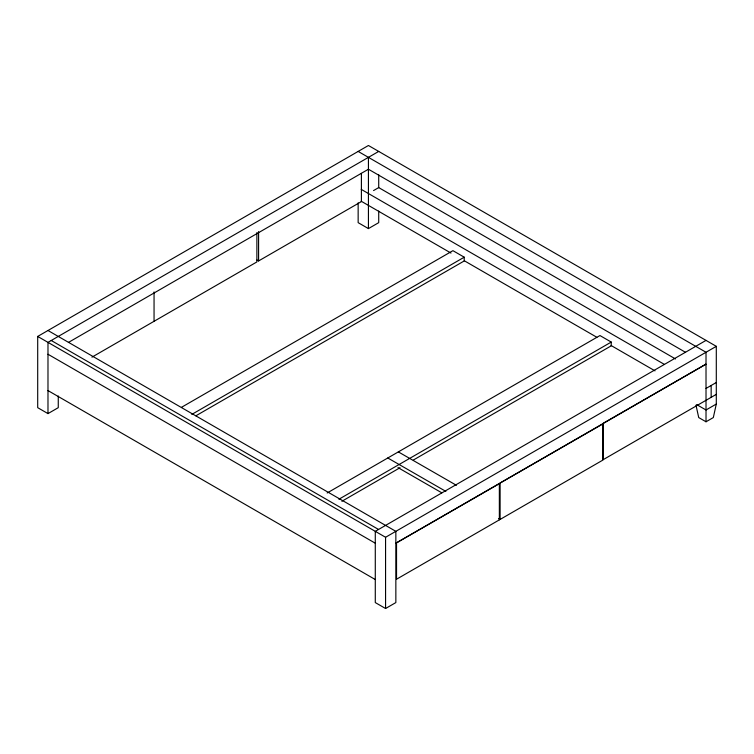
<?xml version="1.0" encoding="UTF-8"?>
<svg xmlns="http://www.w3.org/2000/svg" width="754" height="754" viewBox="0 0 754 754"><rect width="100%" height="100%" fill="white"/><g stroke="black" fill="none" stroke-linecap="round" stroke-linejoin="round"><path stroke-width="1.13" d="M181.535 407.292L452.928 250.667L464.228 257.189L464.228 260.95L195.889 415.803M327.161 492.975L599.948 335.549L611.24 342.071L611.24 345.832L413.305 460.063M58.265 395.991L58.265 407.669L47.983 413.607L37.7 407.669L37.7 336.435L368.433 145.494L716.3 346.331L716.3 404.05L713.322 417.565L706.017 421.778L698.722 417.565L695.989 405.171M378.715 151.422L47.983 342.373L47.983 413.607M68.435 342.439L368.433 169.235L685.537 352.316M373.569 190.564L378.715 187.595L378.715 174.758M91.96 357.151L256.878 261.94L256.878 232.571M256.963 260.007L258.584 260.95L361.402 201.591L361.402 173.401M358.15 202.807L358.15 222.656L368.433 228.594L378.715 222.656L378.715 211.063M191.808 414.398L464.228 257.189M338.895 499.242L611.24 342.071M341.882 501.278L400.044 467.716M706.017 340.393L375.285 531.344L375.285 602.578L385.567 608.506L395.85 602.578L395.85 531.344L47.983 330.497M37.7 336.435L385.567 537.272L716.3 346.331M395.85 543.21L706.017 364.135L603.2 423.258L603.2 459.667L716.3 394.37M706.017 388.442L716.3 382.504M500.109 519.431L602.927 460.063L602.927 423.899L500.109 483.022L500.109 519.431L498.479 518.488M716.3 404.05L706.017 409.988L696.668 404.587M358.15 151.422L706.017 352.269L706.017 421.778M378.631 187.548L675.49 358.942M361.213 189.367L664.189 364.286M361.213 201.233L450.986 253.071M464.247 260.724L596.866 337.292M611.145 345.539L655.009 370.864M456.424 485.303L398.338 451.891M387.782 457.98L445.868 491.401M397.98 467.593L441.797 492.814M51.234 340.488L378.546 529.459M47.983 354.248L375.285 543.21M47.983 390.581L375.285 579.543M711.163 385.473L711.163 397.339M385.567 537.272L385.567 608.506M368.433 157.36L368.433 228.594M258.584 231.582L258.584 260.95M154.052 291.939L154.052 321.298M499.355 519.864L396.538 579.223L396.538 542.814L499.355 483.691L499.355 519.864"/></g></svg>
